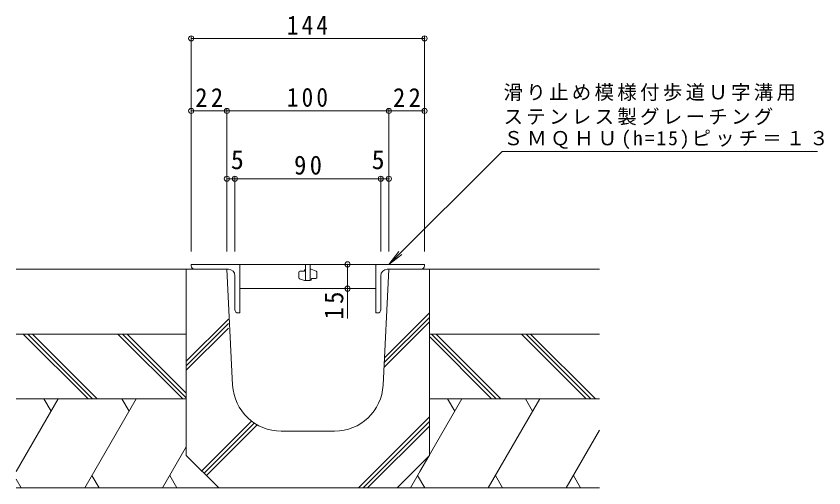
# Model space of a CAD drawing. Units: millimetres on the paper, enlarged 10 times, with parts at other scales. Extents: x -1598 to 1653, y -1375 to 1060.
# Drawn here: x -1382 to -136, y -492 to 236 of the extents above; entities that cross this region are included whole.
import ezdxf
from ezdxf.enums import TextEntityAlignment as Align

# ---------------------------------------------------------------- set-up
doc = ezdxf.new("R2010")
doc.units = ezdxf.units.MM
doc.header["$LTSCALE"] = 10
doc.header["$PDMODE"] = 32
doc.header["$PDSIZE"] = 8
for name, color, linetype, lineweight in [('A-0', 7, 'Continuous', 9), ('A-2', 3, 'Continuous', 9), ('A-6', 6, 'Continuous', 5)]:
    doc.layers.add(name, color=color, linetype=linetype, lineweight=lineweight)
doc.styles.add('ＭＳ ゴシック', font='')
doc.styles.get('ＭＳ ゴシック').set_extended_font_data('MS Gothic')

msp = doc.modelspace()

# ---------------------------------------------------------------- linework, layer by layer
at = {"layer": 'A-0'}
for p, q in [((-1112.43, 204.52), (-1112.43, -127.16)), ((-752.43, 201.52), (-1112.43, 201.52)), ((-752.43, 204.52), (-752.43, -127.16)), ((-1057.43, 89.69), (-1112.43, 89.69)), ((-1057.43, 92.69), (-1057.43, -127.16)), ((-807.43, 89.69), (-1057.43, 89.69)), ((-807.43, 92.69), (-807.43, -127.16)), ((-752.43, 89.69), (-807.43, 89.69)), ((-807.43, -147.16), (-632.96, 27.3)), ((-632.96, 27.3), (-146.08, 27.3)), ((-1044.93, -11.99), (-1044.93, -127.16)), ((-819.93, -11.99), (-819.93, -127.16)), ((-1044.93, -14.99), (-1057.43, -14.99)), ((-819.93, -14.99), (-1044.93, -14.99)), ((-807.43, -14.99), (-819.93, -14.99)), ((-807.43, -147.16), (-792.21, -127.33)), ((-807.43, -147.16), (-787.59, -131.94)), ((-871.29, -147.16), (-871.29, -184.66)), ((-871.29, -184.66), (-871.29, -230.91))]:
    msp.add_line(p, q, dxfattribs=at)
for p in [(-1112.43, 201.52), (-752.43, 201.52), (-1112.43, 89.69), (-1057.43, 89.69), (-807.43, 89.69), (-752.43, 89.69), (-1057.43, -14.99), (-1044.93, -14.99), (-819.93, -14.99), (-807.43, -14.99), (-871.29, -147.16), (-871.29, -184.66)]:
    msp.add_point(p, dxfattribs=at)
at = {"layer": 'A-2'}
for p, q in [((-1037.43, -147.16), (-1112.43, -147.16)), ((-1112.43, -149.66), (-1112.43, -147.16)), ((-1037.43, -147.16), (-1037.43, -222.16)), ((-827.43, -147.16), (-1037.43, -147.16)), ((-936.18, -147.16), (-936.18, -172.16)), ((-928.68, -147.16), (-936.18, -147.16)), ((-928.68, -147.16), (-928.68, -172.16)), ((-827.43, -147.16), (-827.43, -222.16)), ((-827.43, -147.16), (-752.43, -147.16)), ((-752.43, -149.66), (-752.43, -147.16)), ((-1107.43, -154.66), (-1054.93, -154.66)), ((-946.18, -168.16), (-946.18, -159.04)), ((-944.93, -157.79), (-938.68, -157.79)), ((-937.43, -156.54), (-937.43, -155.91)), ((-927.43, -154.66), (-928.68, -154.66)), ((-919.51, -157.49), (-927.43, -154.66)), ((-918.68, -158.67), (-918.68, -167.79)), ((-757.43, -154.66), (-809.93, -154.66)), ((-1044.93, -217.16), (-1044.93, -164.66)), ((-945.35, -169.33), (-937.43, -172.16)), ((-928.68, -172.16), (-937.43, -172.16)), ((-927.43, -170.91), (-927.43, -170.29)), ((-926.18, -169.04), (-919.93, -169.04)), ((-819.93, -217.16), (-819.93, -164.66)), ((-1037.43, -184.66), (-827.43, -184.66)), ((-1039.93, -222.16), (-1037.43, -222.16)), ((-824.93, -222.16), (-827.43, -222.16))]:
    msp.add_line(p, q, dxfattribs=at)
for centre, radius, start, end in [((-1107.43, -149.66), 5, 180, 270), ((-1054.93, -164.66), 10, 0, 90), ((-944.93, -159.04), 1.25, 90, 180), ((-938.68, -156.54), 1.25, 270, 0), ((-936.18, -155.91), 1.25, 90, 180), ((-919.93, -158.67), 1.25, 0, 70.34616), ((-809.93, -164.66), 10, 90, 180), ((-757.43, -149.66), 5, 270, 0), ((-944.93, -168.16), 1.25, 180, 250.34616), ((-928.68, -170.91), 1.25, 270, 0), ((-926.18, -170.29), 1.25, 90, 180), ((-919.93, -167.79), 1.25, 270, 0), ((-1039.93, -217.16), 5, 180, 270), ((-824.93, -217.16), 5, 270, 0)]:
    msp.add_arc(centre, radius, start, end, dxfattribs=at)
at = {"layer": 'A-6'}
for p, q in [((-1382.43, -154.66), (-1057.43, -154.66)), ((-1119.93, -442.16), (-1119.93, -154.66)), ((-1057.43, -154.66), (-1119.93, -154.66)), ((-1112.43, -154.66), (-1057.43, -154.66)), ((-1048.49, -333.41), (-1057.43, -154.66)), ((-752.43, -154.66), (-807.43, -154.66)), ((-482.43, -154.66), (-807.43, -154.66)), ((-744.93, -442.16), (-744.93, -154.66)), ((-814.26, -291.24), (-744.93, -221.91)), ((-1119.93, -296.49), (-1055.12, -231.68)), ((-815, -306.13), (-744.93, -236.06)), ((-814.63, -298.69), (-744.93, -228.98)), ((-1119.93, -303.57), (-1054.91, -238.55)), ((-1119.93, -310.64), (-1054.7, -245.41)), ((-1382.43, -254.66), (-1119.93, -254.66)), ((-1271.49, -354.66), (-1371.49, -254.66)), ((-1264.42, -354.66), (-1364.42, -254.66)), ((-1257.34, -354.66), (-1357.35, -254.66)), ((-1125.54, -354.66), (-1225.54, -254.66)), ((-1119.93, -353.2), (-1218.47, -254.66)), ((-1119.93, -346.13), (-1211.4, -254.66)), ((-482.43, -254.66), (-744.93, -254.66)), ((-648.91, -354.66), (-744.93, -258.64)), ((-641.84, -354.66), (-741.84, -254.66)), ((-634.76, -354.66), (-734.76, -254.66)), ((-502.96, -354.66), (-602.96, -254.66)), ((-495.89, -354.66), (-595.89, -254.66)), ((-488.82, -354.66), (-588.82, -254.66)), ((-1382.43, -354.66), (-1119.93, -354.66)), ((-1317.48, -354.66), (-1382.43, -467.16)), ((-1339.54, -354.66), (-1328.51, -373.77)), ((-1197.29, -354.66), (-1276.67, -492.16)), ((-1219.36, -354.66), (-1208.32, -373.77)), ((-694.9, -354.66), (-774.28, -492.16)), ((-482.43, -354.66), (-744.93, -354.66)), ((-716.96, -354.66), (-705.93, -373.77)), ((-574.71, -354.66), (-654.09, -492.16)), ((-596.78, -354.66), (-585.74, -373.77)), ((-854.44, -492.16), (-744.93, -382.65)), ((-1096.03, -466.05), (-1019.19, -389.21)), ((-1092.5, -469.59), (-1015.06, -392.15)), ((-1088.96, -473.13), (-1010.68, -394.84)), ((-847.37, -492.16), (-744.93, -389.72)), ((-840.3, -492.16), (-744.93, -396.79)), ((-973.58, -404.66), (-891.27, -404.66)), ((-482.43, -403), (-533.91, -492.16)), ((-1119.93, -428.84), (-1156.49, -492.16)), ((-1069.93, -492.16), (-1119.93, -442.16)), ((-794.93, -492.16), (-744.93, -442.16)), ((-746.08, -443.31), (-759.85, -467.16)), ((-1254.6, -492.16), (-1265.64, -473.05)), ((-1134.42, -492.16), (-1145.45, -473.05)), ((-763.25, -473.05), (-752.21, -492.16)), ((-643.06, -473.05), (-632.02, -492.16)), ((-522.87, -473.05), (-511.84, -492.16)), ((-1374.79, -492.16), (-1382.43, -478.94)), ((-1069.93, -492.16), (-1382.43, -492.16)), ((-1069.93, -492.16), (-794.93, -492.16)), ((-482.43, -492.16), (-794.93, -492.16))]:
    msp.add_line(p, q, dxfattribs=at)
msp.add_lwpolyline([(-816.36, -333.41), (-807.43, -154.66), (-744.93, -154.66)], dxfattribs=at)
for centre, start, end in [((-973.58, -329.66), 182.86241, 270), ((-891.27, -329.66), 270, 357.13759)]:
    msp.add_arc(centre, 75, start, end, dxfattribs=at)

# ---------------------------------------------------------------- texts
at = {"layer": 'A-0', "color": 2, "style": 'ＭＳ ゴシック'}
for p in [(-1051.2, -8.99), (-834.05, -8.99)]:
    msp.add_text('5', height=29.33, dxfattribs=at).set_placement(p, align=Align.BOTTOM_LEFT)
at = {"layer": 'A-0', "color": 2, "char_height": 29.33, "attachment_point": 7, "style": 'ＭＳ ゴシック'}
for s, insert in [('\\T1.27;\\W0.9;144', (-964.93, 207.52)), ('\\T1.27;\\W0.95;22', (-1106.18, 95.69)), ('\\T1.27;\\W0.9;100', (-964.93, 95.69)), ('\\T1.27;\\W0.95;22', (-801.18, 95.69)), ('\\T1.27;\\W0.95;90', (-953.68, -8.99))]:
    msp.add_mtext(s, dxfattribs=dict(at, insert=insert))
at = {"layer": 'A-0', "char_height": 21.99, "attachment_point": 7, "style": 'ＭＳ ゴシック'}
for s, insert in [('\\T1.17;滑り止め模様付歩道Ｕ字溝用', (-630.55, 104.93)), ('\\T1.17;ステンレス製グレーチング', (-630.55, 67.46)), ('\\T1.21;ＳＭＱＨＵ(h=15)ピッチ＝１３', (-630.55, 30.83))]:
    msp.add_mtext(s, dxfattribs=dict(at, insert=insert))
at = {"layer": 'A-0', "color": 2, "insert": (-877.29, -232.26), "char_height": 29.33, "attachment_point": 7, "rotation": 90, "style": 'ＭＳ ゴシック'}
msp.add_mtext('\\T1.27;\\W0.95;15', dxfattribs=at)

doc.saveas('drawing.dxf')
